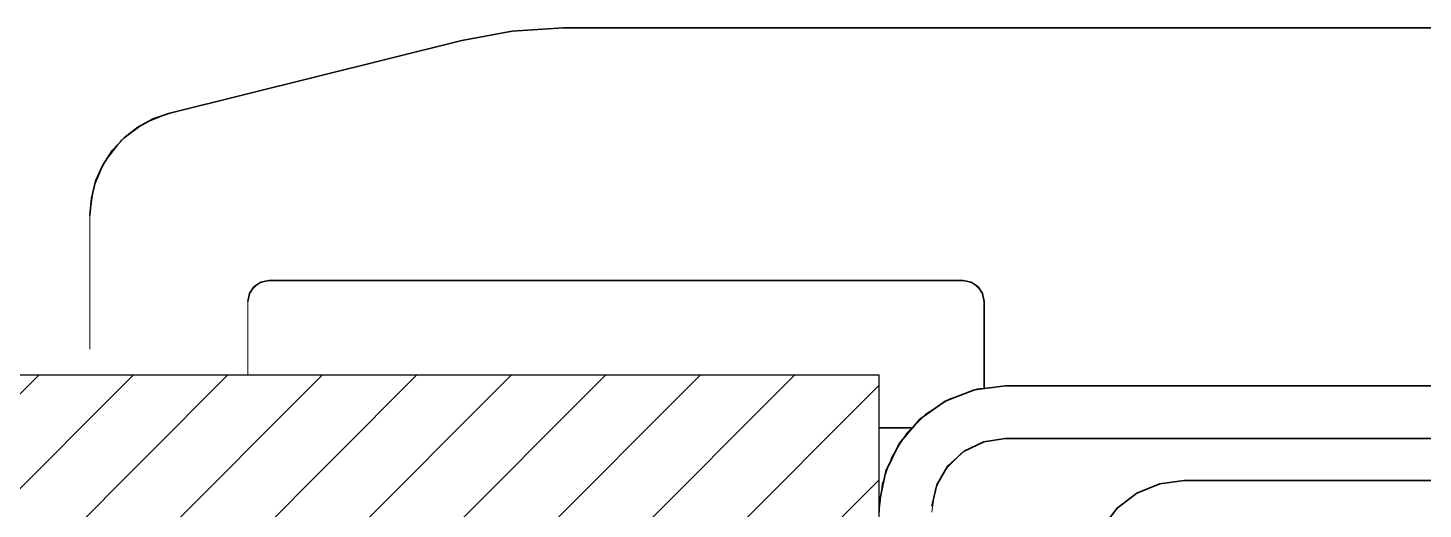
# Model space of a CAD drawing. Extents: x -442114 to -441356, y 420528 to 426243.
# Drawn here: x -441746.5 to -441680.2, y 423962.3 to 423985.1 of the extents above; entities that cross this region are included whole.
import ezdxf

# ---------------------------------------------------------------- set-up
doc = ezdxf.new("R2010")
doc.units = 0
doc.linetypes.add('DASHED2', pattern=[9.525, 6.35, -3.175])
doc.layers.add('GIZLI', color=8, linetype='DASHED2', lineweight=18)
doc.layers.add('GORUNEN', color=7, linetype='Continuous', lineweight=35)

# ---------------------------------------------------------------- blocks, each defined once
blk = doc.blocks.new('DEDEDED')
h = blk.add_hatch()
h.set_pattern_fill('ANSI31', color=4)
h.paths.add_polyline_path([(-441706.168, 420552.951), (-441756.173, 420552.951), (-441756.173, 420517.951), (-441706.168, 420517.951)])
for p, q in [((-441706.168, 420552.951), (-441756.173, 420552.951)), ((-441706.168, 420517.951), (-441706.168, 420552.951))]:
    blk.add_line(p, q)
at = {"layer": 'GORUNEN', "color": 3}
blk.add_lwpolyline([(-441706.168, 420546.451), (-441706.166, 420546.598), (-441706.147, 420546.951)], dxfattribs=at)
blk = doc.blocks.new('JHKJHKJHKJ')
at = {"layer": 'GIZLI', "color": 6}
blk.add_lwpolyline([(-441735.706, 423965.116), (-441736.87, 423964.963), (-441737.956, 423964.513), (-441738.888, 423963.798), (-441739.603, 423962.866), (-441740.052, 423961.781), (-441740.206, 423960.616)], dxfattribs=at)
at = {"layer": 'GORUNEN', "color": 6}
for points in [[(-441735.706, 423965.116), (-441736.87, 423964.963), (-441737.956, 423964.513), (-441738.888, 423963.798), (-441739.603, 423962.866), (-441740.052, 423961.781), (-441740.206, 423960.616)], [(-441644.706, 423965.116), (-441735.706, 423965.116)]]:
    blk.add_lwpolyline(points, dxfattribs=at)

msp = doc.modelspace()

# ---------------------------------------------------------------- linework, layer by layer
at = {"layer": 'GIZLI', "color": 6}
for points in [[(-441739.809, 423981.061), (-441725.928, 423984.522)], [(-441721.09, 423985.116), (-441723.527, 423984.967), (-441725.928, 423984.522)], [(-441721.09, 423985.116), (-441571.109, 423985.116)], [(-441739.809, 423981.061), (-441741.039, 423980.574), (-441742.098, 423979.782), (-441742.912, 423978.74), (-441743.424, 423977.521), (-441743.599, 423976.21)], [(-441743.599, 423976.21), (-441743.599, 423968.616)], [(-441735.099, 423973.116), (-441735.599, 423972.982), (-441735.965, 423972.616), (-441736.099, 423972.116)], [(-441702.099, 423973.116), (-441735.099, 423973.116)], [(-441701.099, 423972.116), (-441701.233, 423972.616), (-441701.599, 423972.982), (-441702.099, 423973.116)], [(-441736.099, 423972.116), (-441736.099, 423968.616)], [(-441701.099, 423972.116), (-441701.099, 423967.992)], [(-441706.099, 423966.116), (-441704.514, 423966.116)], [(-441704.571, 423966.116), (-441704.514, 423966.116)]]:
    msp.add_lwpolyline(points, dxfattribs=at)
at = {"layer": 'GIZLI', "color": 3}
for points in [[(-441700.099, 423968.116), (-441701.434, 423967.966), (-441702.703, 423967.522), (-441703.84, 423966.807), (-441704.79, 423965.857), (-441705.505, 423964.719), (-441705.949, 423963.451), (-441706.099, 423962.116)], [(-441674.099, 423968.116), (-441700.099, 423968.116)], [(-441700.099, 423965.616), (-441701.181, 423965.445), (-441702.156, 423964.948), (-441702.931, 423964.173), (-441703.428, 423963.198), (-441703.599, 423962.116)], [(-441674.099, 423965.616), (-441700.099, 423965.616)]]:
    msp.add_lwpolyline(points, dxfattribs=at)
at = {"layer": 'GORUNEN', "color": 6}
for points in [[(-441739.809, 423981.061), (-441725.928, 423984.522)], [(-441721.09, 423985.116), (-441723.527, 423984.967), (-441725.928, 423984.522)], [(-441721.09, 423985.116), (-441571.109, 423985.116)], [(-441739.809, 423981.061), (-441740.593, 423980.795), (-441741.322, 423980.403), (-441741.977, 423979.896), (-441742.539, 423979.288), (-441742.993, 423978.595), (-441743.327, 423977.838), (-441743.531, 423977.035), (-441743.599, 423976.21)], [(-441735.099, 423973.116), (-441735.482, 423973.04), (-441735.806, 423972.823), (-441736.023, 423972.499), (-441736.099, 423972.116)], [(-441735.099, 423973.116), (-441702.099, 423973.116)], [(-441701.099, 423972.116), (-441701.176, 423972.499), (-441701.392, 423972.823), (-441701.716, 423973.04), (-441702.099, 423973.116)], [(-441701.099, 423968.032), (-441701.099, 423972.116)], [(-441706.099, 423966.116), (-441704.571, 423966.116)]]:
    msp.add_lwpolyline(points, dxfattribs=at)
at = {"layer": 'GORUNEN', "color": 3}
for points in [[(-441700.099, 423968.116), (-441701.571, 423967.933), (-441702.954, 423967.394), (-441704.161, 423966.532), (-441705.121, 423965.4), (-441705.773, 423964.068), (-441706.078, 423962.616)], [(-441674.099, 423968.116), (-441700.099, 423968.116)], [(-441700.099, 423965.616), (-441701.125, 423965.462), (-441702.061, 423965.015), (-441702.824, 423964.312), (-441703.348, 423963.417), (-441703.587, 423962.408)], [(-441674.099, 423965.616), (-441700.099, 423965.616)]]:
    msp.add_lwpolyline(points, dxfattribs=at)

# ---------------------------------------------------------------- block references
for name, p in [('DEDEDED', (0.069, 3415.665)), ('JHKJHKJHKJ', (44.106, -1.5))]:
    msp.add_blockref(name, p)

doc.saveas('drawing.dxf')
